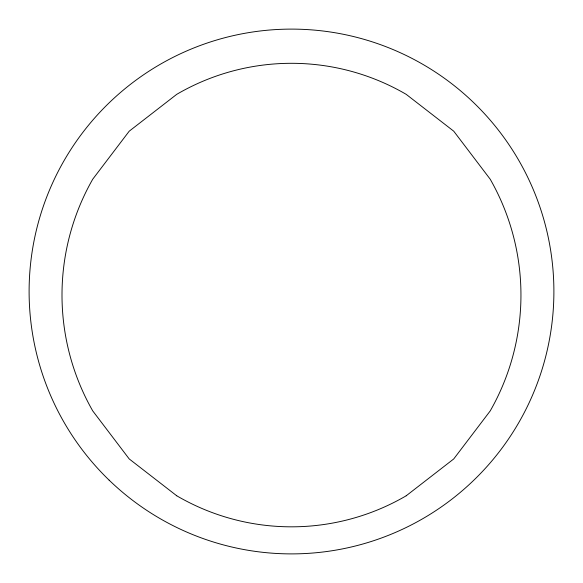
<?xml version="1.0" encoding="UTF-8"?>
<svg xmlns="http://www.w3.org/2000/svg" width="583" height="583" viewBox="0 0 583 583"><rect width="100%" height="100%" fill="white"/><g stroke="black" fill="none" stroke-linecap="round" stroke-linejoin="round"><path stroke-width="0.87" d="M406.205 495.776L453.734 458.945L490.201 410.942A233.703 233.703 0 0 0 490.194 179.185L453.734 131.182L406.205 94.351A227.574 227.574 0 0 0 176.736 94.337L129.215 131.182L92.748 179.178A233.703 233.703 0 0 0 92.755 410.935L129.215 458.945L176.736 495.776M406.213 495.783A227.574 227.574 0 0 1 176.736 495.783M109.145 480.166A262.386 262.386 0 0 0 546.067 355.091A262.386 262.386 0 0 0 219.288 39.243A262.386 262.386 0 0 0 109.145 480.166"/></g></svg>
